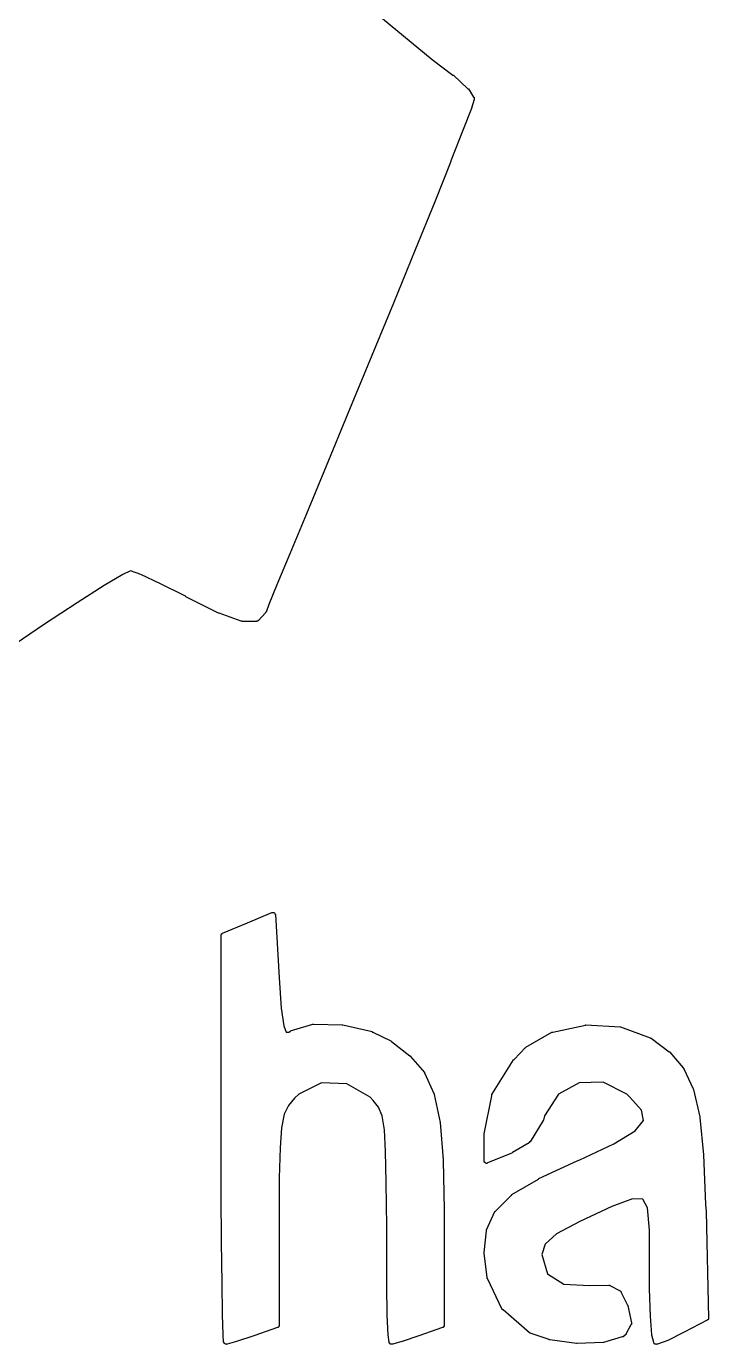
# Model space of a CAD drawing. Extents: x 122.8 to 186.2, y -119.4 to -70.3.
# Drawn here: x 181.773 to 183.091, y -112.034 to -109.487 of the extents above; entities that cross this region are included whole.
import ezdxf

# ---------------------------------------------------------------- set-up
doc = ezdxf.new("R2010")
doc.units = 0
doc.layers.add('BLACK', color=7, linetype='CONTINUOUS')

msp = doc.modelspace()

# ---------------------------------------------------------------- linework, layer by layer
at = {"layer": 'BLACK', "linetype": 'CONTINUOUS'}
for p, q in [((182.461, -109.472), (182.557, -109.551)), ((182.557, -109.551), (182.597, -109.581)), ((182.597, -109.581), (182.597, -109.581)), ((182.597, -109.581), (182.598, -109.581)), ((182.598, -109.581), (182.598, -109.581)), ((182.598, -109.581), (182.626, -109.608)), ((182.626, -109.608), (182.626, -109.608)), ((182.626, -109.608), (182.626, -109.608)), ((182.626, -109.608), (182.627, -109.608)), ((182.627, -109.608), (182.627, -109.608)), ((182.627, -109.608), (182.627, -109.608)), ((182.627, -109.608), (182.627, -109.608)), ((182.627, -109.608), (182.627, -109.608)), ((182.627, -109.608), (182.637, -109.624)), ((182.633, -109.646), (182.617, -109.686)), ((182.638, -109.628), (182.633, -109.645)), ((182.633, -109.645), (182.633, -109.645)), ((182.633, -109.645), (182.633, -109.646)), ((182.633, -109.646), (182.633, -109.646)), ((182.637, -109.624), (182.637, -109.624)), ((182.637, -109.624), (182.638, -109.624)), ((182.638, -109.624), (182.638, -109.625)), ((182.638, -109.625), (182.638, -109.625)), ((182.638, -109.625), (182.638, -109.625)), ((182.638, -109.625), (182.638, -109.625)), ((182.638, -109.625), (182.638, -109.625)), ((182.638, -109.625), (182.638, -109.626)), ((182.638, -109.626), (182.638, -109.626)), ((182.638, -109.626), (182.638, -109.626)), ((182.638, -109.626), (182.638, -109.626)), ((182.638, -109.626), (182.638, -109.627)), ((182.638, -109.627), (182.638, -109.627)), ((182.638, -109.627), (182.638, -109.627)), ((182.638, -109.627), (182.638, -109.627)), ((182.638, -109.627), (182.638, -109.628)), ((182.638, -109.628), (182.638, -109.628)), ((182.638, -109.628), (182.638, -109.628)), ((182.638, -109.628), (182.638, -109.628)), ((182.617, -109.686), (182.593, -109.747)), ((182.617, -109.686), (182.617, -109.686)), ((182.617, -109.686), (182.617, -109.686)), ((182.593, -109.748), (182.562, -109.826)), ((182.593, -109.747), (182.593, -109.748)), ((182.593, -109.748), (182.593, -109.748)), ((182.562, -109.826), (182.524, -109.919)), ((182.562, -109.826), (182.562, -109.826)), ((182.524, -109.919), (182.482, -110.022)), ((182.524, -109.919), (182.524, -109.919)), ((182.524, -109.919), (182.524, -109.919)), ((182.482, -110.022), (182.44, -110.123)), ((182.482, -110.022), (182.482, -110.022)), ((182.482, -110.022), (182.482, -110.022)), ((182.44, -110.123), (182.394, -110.235)), ((182.44, -110.123), (182.44, -110.123)), ((182.394, -110.235), (182.352, -110.337)), ((182.352, -110.337), (182.314, -110.429)), ((182.352, -110.337), (182.352, -110.337)), ((182.314, -110.429), (182.282, -110.506)), ((182.314, -110.429), (182.314, -110.429)), ((182.282, -110.506), (182.257, -110.566)), ((182.282, -110.506), (182.282, -110.506)), ((181.974, -110.539), (181.959, -110.546)), ((181.994, -110.546), (181.974, -110.539)), ((181.959, -110.546), (181.923, -110.567)), ((182.032, -110.564), (181.994, -110.546)), ((182.08, -110.588), (182.032, -110.564)), ((181.923, -110.567), (181.871, -110.601)), ((182.081, -110.589), (182.08, -110.588)), ((182.144, -110.621), (182.081, -110.589)), ((182.081, -110.589), (182.081, -110.589)), ((182.081, -110.589), (182.081, -110.589)), ((182.081, -110.589), (182.081, -110.589)), ((182.257, -110.566), (182.241, -110.604)), ((182.257, -110.566), (182.257, -110.566)), ((181.871, -110.601), (181.808, -110.642)), ((182.241, -110.604), (182.236, -110.619)), ((182.145, -110.621), (182.144, -110.621)), ((182.144, -110.621), (182.144, -110.621)), ((182.188, -110.636), (182.145, -110.621)), ((182.145, -110.621), (182.145, -110.621)), ((182.189, -110.636), (182.188, -110.636)), ((182.189, -110.637), (182.189, -110.636)), ((182.19, -110.637), (182.189, -110.637)), ((182.189, -110.637), (182.189, -110.637)), ((182.189, -110.637), (182.189, -110.637)), ((182.217, -110.637), (182.19, -110.637)), ((182.19, -110.637), (182.19, -110.637)), ((182.19, -110.637), (182.19, -110.637)), ((182.218, -110.637), (182.217, -110.637)), ((182.217, -110.637), (182.217, -110.637)), ((182.217, -110.637), (182.217, -110.637)), ((182.217, -110.637), (182.217, -110.637)), ((182.219, -110.636), (182.218, -110.636)), ((182.218, -110.636), (182.218, -110.637)), ((182.218, -110.637), (182.218, -110.637)), ((182.218, -110.637), (182.218, -110.637)), ((182.22, -110.636), (182.219, -110.636)), ((182.219, -110.636), (182.219, -110.636)), ((182.219, -110.636), (182.219, -110.636)), ((182.219, -110.636), (182.219, -110.636)), ((182.221, -110.635), (182.22, -110.635)), ((182.22, -110.635), (182.22, -110.635)), ((182.22, -110.635), (182.22, -110.636)), ((182.22, -110.636), (182.22, -110.636)), ((182.22, -110.636), (182.22, -110.636)), ((182.22, -110.636), (182.22, -110.636)), ((182.235, -110.62), (182.221, -110.635)), ((182.221, -110.635), (182.221, -110.635)), ((182.236, -110.619), (182.235, -110.619)), ((182.235, -110.619), (182.235, -110.62)), ((182.235, -110.62), (182.235, -110.62)), ((182.235, -110.62), (182.235, -110.62)), ((182.235, -110.62), (182.235, -110.62)), ((182.235, -110.62), (182.235, -110.62)), ((182.236, -110.619), (182.236, -110.619)), ((181.808, -110.642), (181.737, -110.69)), ((182.2, -111.219), (182.247, -111.199)), ((182.247, -111.199), (182.247, -111.199)), ((182.247, -111.199), (182.247, -111.199)), ((182.247, -111.199), (182.247, -111.199)), ((182.247, -111.199), (182.248, -111.199)), ((182.248, -111.199), (182.248, -111.199)), ((182.248, -111.199), (182.248, -111.199)), ((182.248, -111.199), (182.248, -111.199)), ((182.248, -111.199), (182.249, -111.199)), ((182.249, -111.199), (182.249, -111.199)), ((182.249, -111.199), (182.249, -111.199)), ((182.249, -111.199), (182.249, -111.199)), ((182.249, -111.199), (182.249, -111.199)), ((182.249, -111.199), (182.25, -111.199)), ((182.25, -111.199), (182.25, -111.199)), ((182.25, -111.199), (182.25, -111.199)), ((182.25, -111.199), (182.25, -111.199)), ((182.25, -111.199), (182.251, -111.199)), ((182.251, -111.199), (182.251, -111.199)), ((182.251, -111.199), (182.251, -111.199)), ((182.251, -111.199), (182.251, -111.199)), ((182.251, -111.199), (182.251, -111.199)), ((182.251, -111.199), (182.252, -111.2)), ((182.252, -111.2), (182.252, -111.2)), ((182.252, -111.2), (182.252, -111.2)), ((182.252, -111.2), (182.252, -111.2)), ((182.252, -111.2), (182.252, -111.2)), ((182.252, -111.2), (182.253, -111.201)), ((182.253, -111.201), (182.253, -111.201)), ((182.253, -111.201), (182.253, -111.201)), ((182.253, -111.201), (182.253, -111.201)), ((182.253, -111.201), (182.253, -111.201)), ((182.253, -111.201), (182.253, -111.202)), ((182.253, -111.202), (182.253, -111.202)), ((182.253, -111.202), (182.253, -111.202)), ((182.253, -111.202), (182.253, -111.202)), ((182.253, -111.202), (182.253, -111.202)), ((182.253, -111.202), (182.254, -111.203)), ((182.152, -111.239), (182.2, -111.219)), ((182.2, -111.219), (182.2, -111.219)), ((182.254, -111.203), (182.254, -111.203)), ((182.254, -111.203), (182.254, -111.203)), ((182.254, -111.203), (182.261, -111.325)), ((182.149, -111.243), (182.149, -111.242)), ((182.149, -111.242), (182.149, -111.242)), ((182.149, -111.242), (182.149, -111.242)), ((182.149, -111.242), (182.15, -111.242)), ((182.149, -111.641), (182.149, -111.243)), ((182.149, -111.243), (182.149, -111.243)), ((182.15, -111.241), (182.15, -111.24)), ((182.15, -111.24), (182.151, -111.24)), ((182.15, -111.242), (182.15, -111.241)), ((182.15, -111.241), (182.15, -111.241)), ((182.15, -111.241), (182.15, -111.241)), ((182.15, -111.241), (182.15, -111.241)), ((182.15, -111.241), (182.15, -111.241)), ((182.15, -111.241), (182.15, -111.241)), ((182.15, -111.241), (182.15, -111.241)), ((182.151, -111.24), (182.151, -111.239)), ((182.151, -111.239), (182.151, -111.239)), ((182.151, -111.239), (182.152, -111.239)), ((182.151, -111.24), (182.151, -111.24)), ((182.151, -111.24), (182.151, -111.24)), ((182.152, -111.239), (182.152, -111.239)), ((182.152, -111.239), (182.152, -111.239)), ((182.152, -111.239), (182.152, -111.239)), ((182.261, -111.325), (182.265, -111.384)), ((182.265, -111.384), (182.27, -111.418)), ((182.27, -111.418), (182.275, -111.43)), ((182.275, -111.43), (182.28, -111.43)), ((182.28, -111.43), (182.282, -111.429)), ((182.282, -111.429), (182.283, -111.429)), ((182.283, -111.428), (182.326, -111.415)), ((182.283, -111.429), (182.283, -111.428)), ((182.283, -111.428), (182.283, -111.428)), ((182.283, -111.428), (182.283, -111.428)), ((182.283, -111.429), (182.283, -111.429)), ((182.283, -111.429), (182.283, -111.429)), ((182.283, -111.429), (182.283, -111.429)), ((182.326, -111.415), (182.326, -111.415)), ((182.326, -111.415), (182.326, -111.415)), ((182.326, -111.415), (182.327, -111.415)), ((182.327, -111.415), (182.327, -111.415)), ((182.327, -111.415), (182.327, -111.415)), ((182.327, -111.415), (182.327, -111.415)), ((182.327, -111.415), (182.328, -111.415)), ((182.328, -111.415), (182.383, -111.416)), ((182.383, -111.416), (182.383, -111.416)), ((182.383, -111.416), (182.383, -111.416)), ((182.383, -111.416), (182.383, -111.416)), ((182.383, -111.416), (182.384, -111.416)), ((182.384, -111.416), (182.384, -111.416)), ((182.384, -111.416), (182.384, -111.416)), ((182.384, -111.416), (182.384, -111.416)), ((182.384, -111.416), (182.441, -111.429)), ((182.441, -111.429), (182.441, -111.429)), ((182.441, -111.429), (182.441, -111.429)), ((182.441, -111.429), (182.441, -111.43)), ((182.441, -111.43), (182.441, -111.43)), ((182.441, -111.43), (182.442, -111.43)), ((182.442, -111.43), (182.442, -111.43)), ((182.442, -111.43), (182.442, -111.43)), ((182.442, -111.43), (182.477, -111.447)), ((182.738, -111.459), (182.788, -111.43)), ((182.788, -111.43), (182.788, -111.43)), ((182.788, -111.43), (182.788, -111.43)), ((182.788, -111.43), (182.789, -111.43)), ((182.789, -111.43), (182.789, -111.43)), ((182.789, -111.43), (182.789, -111.43)), ((182.789, -111.43), (182.789, -111.43)), ((182.789, -111.43), (182.79, -111.43)), ((182.79, -111.43), (182.853, -111.417)), ((182.853, -111.417), (182.853, -111.416)), ((182.853, -111.416), (182.853, -111.416)), ((182.853, -111.416), (182.853, -111.416)), ((182.853, -111.416), (182.854, -111.416)), ((182.854, -111.416), (182.854, -111.416)), ((182.854, -111.416), (182.92, -111.42)), ((182.854, -111.416), (182.854, -111.416)), ((182.854, -111.416), (182.854, -111.416)), ((182.92, -111.42), (182.92, -111.42)), ((182.92, -111.42), (182.92, -111.42)), ((182.92, -111.42), (182.921, -111.42)), ((182.921, -111.42), (182.921, -111.42)), ((182.921, -111.42), (182.921, -111.42)), ((182.921, -111.42), (182.921, -111.42)), ((182.921, -111.42), (182.921, -111.42)), ((182.921, -111.42), (182.978, -111.441)), ((182.477, -111.447), (182.477, -111.447)), ((182.477, -111.447), (182.477, -111.447)), ((182.477, -111.447), (182.477, -111.447)), ((182.477, -111.447), (182.477, -111.447)), ((182.477, -111.447), (182.478, -111.448)), ((182.478, -111.448), (182.478, -111.448)), ((182.478, -111.448), (182.514, -111.476)), ((182.978, -111.441), (182.978, -111.441)), ((182.978, -111.441), (182.978, -111.441)), ((182.978, -111.441), (182.978, -111.441)), ((182.978, -111.441), (182.978, -111.441)), ((182.978, -111.441), (182.979, -111.442)), ((182.979, -111.442), (182.979, -111.442)), ((182.979, -111.442), (182.98, -111.442)), ((182.98, -111.442), (182.98, -111.442)), ((182.98, -111.442), (182.98, -111.442)), ((182.98, -111.442), (182.98, -111.442)), ((182.98, -111.442), (183.015, -111.468)), ((182.514, -111.476), (182.514, -111.476)), ((182.514, -111.476), (182.514, -111.476)), ((182.514, -111.476), (182.514, -111.476)), ((182.514, -111.476), (182.515, -111.476)), ((182.515, -111.476), (182.515, -111.477)), ((182.515, -111.477), (182.515, -111.477)), ((182.515, -111.477), (182.515, -111.477)), ((182.515, -111.477), (182.542, -111.508)), ((182.715, -111.483), (182.737, -111.46)), ((182.737, -111.46), (182.737, -111.46)), ((182.737, -111.46), (182.737, -111.46)), ((182.737, -111.46), (182.737, -111.46)), ((182.737, -111.46), (182.738, -111.46)), ((182.738, -111.46), (182.738, -111.459)), ((182.738, -111.459), (182.738, -111.459)), ((182.738, -111.46), (182.738, -111.46)), ((183.015, -111.468), (183.015, -111.468)), ((183.015, -111.468), (183.015, -111.468)), ((183.015, -111.468), (183.016, -111.468)), ((183.016, -111.468), (183.016, -111.469)), ((183.016, -111.469), (183.016, -111.469)), ((183.016, -111.469), (183.016, -111.469)), ((183.016, -111.469), (183.016, -111.469)), ((183.016, -111.469), (183.042, -111.499)), ((182.672, -111.551), (182.714, -111.484)), ((182.714, -111.484), (182.715, -111.483)), ((182.714, -111.484), (182.714, -111.484)), ((182.714, -111.484), (182.714, -111.484)), ((182.714, -111.484), (182.714, -111.484)), ((182.715, -111.483), (182.715, -111.483)), ((182.715, -111.483), (182.715, -111.483)), ((182.715, -111.483), (182.715, -111.483)), ((183.042, -111.499), (183.042, -111.499)), ((183.042, -111.499), (183.042, -111.5)), ((183.042, -111.5), (183.042, -111.5)), ((183.042, -111.5), (183.043, -111.5)), ((183.043, -111.5), (183.043, -111.5)), ((183.043, -111.5), (183.043, -111.5)), ((183.043, -111.5), (183.043, -111.501)), ((183.043, -111.501), (183.061, -111.54)), ((182.343, -111.528), (182.299, -111.55)), ((182.392, -111.53), (182.343, -111.528)), ((182.437, -111.556), (182.392, -111.53)), ((182.542, -111.508), (182.542, -111.508)), ((182.542, -111.508), (182.542, -111.509)), ((182.542, -111.509), (182.542, -111.509)), ((182.542, -111.509), (182.542, -111.509)), ((182.542, -111.509), (182.542, -111.509)), ((182.542, -111.509), (182.542, -111.509)), ((182.542, -111.509), (182.542, -111.509)), ((182.542, -111.509), (182.561, -111.55)), ((182.841, -111.528), (182.801, -111.55)), ((182.887, -111.527), (182.841, -111.528)), ((182.933, -111.55), (182.887, -111.527)), ((182.291, -111.558), (182.279, -111.572)), ((182.299, -111.55), (182.291, -111.558)), ((182.443, -111.562), (182.437, -111.556)), ((182.561, -111.55), (182.561, -111.55)), ((182.561, -111.55), (182.561, -111.55)), ((182.561, -111.55), (182.561, -111.55)), ((182.561, -111.55), (182.561, -111.55)), ((182.561, -111.55), (182.561, -111.551)), ((182.561, -111.551), (182.561, -111.551)), ((182.561, -111.551), (182.561, -111.551)), ((182.561, -111.551), (182.572, -111.605)), ((182.657, -111.627), (182.672, -111.553)), ((182.672, -111.552), (182.672, -111.551)), ((182.672, -111.553), (182.672, -111.552)), ((182.672, -111.552), (182.672, -111.552)), ((182.672, -111.552), (182.672, -111.552)), ((182.672, -111.552), (182.672, -111.552)), ((182.672, -111.553), (182.672, -111.553)), ((182.672, -111.553), (182.672, -111.553)), ((182.801, -111.55), (182.774, -111.592)), ((182.939, -111.556), (182.933, -111.55)), ((182.961, -111.581), (182.939, -111.556)), ((183.061, -111.54), (183.061, -111.54)), ((183.061, -111.54), (183.061, -111.54)), ((183.061, -111.54), (183.061, -111.54)), ((183.061, -111.54), (183.061, -111.54)), ((183.061, -111.54), (183.062, -111.541)), ((183.062, -111.541), (183.062, -111.541)), ((183.062, -111.541), (183.062, -111.541)), ((183.062, -111.541), (183.074, -111.594)), ((182.279, -111.572), (182.271, -111.589)), ((182.453, -111.575), (182.443, -111.562)), ((182.46, -111.592), (182.453, -111.575)), ((182.965, -111.601), (182.961, -111.581)), ((182.271, -111.589), (182.266, -111.615)), ((182.465, -111.619), (182.46, -111.592)), ((182.572, -111.605), (182.572, -111.605)), ((182.572, -111.605), (182.572, -111.605)), ((182.572, -111.605), (182.572, -111.605)), ((182.572, -111.605), (182.578, -111.677)), ((182.771, -111.601), (182.746, -111.642)), ((182.772, -111.6), (182.771, -111.6)), ((182.771, -111.6), (182.771, -111.6)), ((182.771, -111.6), (182.771, -111.6)), ((182.771, -111.6), (182.771, -111.601)), ((182.771, -111.601), (182.771, -111.601)), ((182.771, -111.601), (182.771, -111.601)), ((182.774, -111.592), (182.772, -111.6)), ((182.772, -111.6), (182.772, -111.6)), ((182.949, -111.621), (182.965, -111.601)), ((183.074, -111.594), (183.074, -111.594)), ((183.074, -111.594), (183.074, -111.595)), ((183.074, -111.595), (183.074, -111.595)), ((183.074, -111.595), (183.081, -111.667)), ((182.266, -111.615), (182.263, -111.654)), ((182.467, -111.66), (182.465, -111.619)), ((182.657, -111.628), (182.657, -111.627)), ((182.657, -111.627), (182.657, -111.627)), ((182.657, -111.679), (182.657, -111.628)), ((182.908, -111.646), (182.949, -111.621)), ((182.149, -111.743), (182.149, -111.641)), ((182.263, -111.654), (182.261, -111.712)), ((182.468, -111.721), (182.467, -111.66)), ((182.744, -111.644), (182.712, -111.663)), ((182.745, -111.643), (182.744, -111.643)), ((182.744, -111.643), (182.744, -111.643)), ((182.744, -111.643), (182.744, -111.643)), ((182.744, -111.643), (182.744, -111.644)), ((182.746, -111.642), (182.745, -111.642)), ((182.745, -111.642), (182.745, -111.642)), ((182.745, -111.642), (182.745, -111.642)), ((182.745, -111.642), (182.745, -111.643)), ((182.745, -111.643), (182.745, -111.643)), ((182.745, -111.643), (182.745, -111.643)), ((182.746, -111.642), (182.746, -111.642)), ((182.842, -111.677), (182.908, -111.646)), ((182.578, -111.677), (182.578, -111.677)), ((182.578, -111.677), (182.578, -111.677)), ((182.578, -111.677), (182.578, -111.678)), ((182.578, -111.678), (182.58, -111.773)), ((182.657, -111.68), (182.657, -111.679)), ((182.658, -111.681), (182.657, -111.68)), ((182.658, -111.682), (182.658, -111.681)), ((182.658, -111.681), (182.658, -111.681)), ((182.659, -111.682), (182.658, -111.682)), ((182.659, -111.683), (182.659, -111.682)), ((182.66, -111.683), (182.659, -111.683)), ((182.661, -111.684), (182.66, -111.683)), ((182.66, -111.683), (182.66, -111.683)), ((182.662, -111.684), (182.661, -111.684)), ((182.663, -111.684), (182.662, -111.684)), ((182.664, -111.683), (182.663, -111.684)), ((182.711, -111.664), (182.664, -111.683)), ((182.664, -111.683), (182.664, -111.683)), ((182.712, -111.663), (182.711, -111.664)), ((182.711, -111.664), (182.711, -111.664)), ((182.712, -111.663), (182.712, -111.663)), ((182.763, -111.713), (182.837, -111.679)), ((182.837, -111.679), (182.842, -111.677)), ((182.837, -111.679), (182.837, -111.679)), ((182.837, -111.679), (182.837, -111.679)), ((182.837, -111.679), (182.837, -111.679)), ((183.081, -111.667), (183.081, -111.667)), ((183.081, -111.667), (183.081, -111.667)), ((183.081, -111.667), (183.081, -111.667)), ((183.081, -111.667), (183.085, -111.763)), ((182.261, -111.712), (182.261, -111.792)), ((182.468, -111.721), (182.468, -111.721)), ((182.469, -111.806), (182.468, -111.721)), ((182.711, -111.744), (182.762, -111.714)), ((182.762, -111.714), (182.763, -111.713)), ((182.762, -111.714), (182.762, -111.714)), ((182.762, -111.714), (182.762, -111.714)), ((182.149, -111.744), (182.149, -111.743)), ((182.15, -111.836), (182.149, -111.744)), ((182.679, -111.776), (182.71, -111.745)), ((182.71, -111.745), (182.71, -111.745)), ((182.71, -111.745), (182.71, -111.745)), ((182.71, -111.745), (182.71, -111.745)), ((182.71, -111.745), (182.711, -111.745)), ((182.711, -111.745), (182.711, -111.744)), ((182.711, -111.745), (182.711, -111.745)), ((182.711, -111.745), (182.711, -111.745)), ((182.944, -111.752), (182.904, -111.767)), ((182.964, -111.753), (182.944, -111.752)), ((182.973, -111.77), (182.964, -111.753)), ((182.58, -111.773), (182.58, -111.773)), ((182.58, -111.773), (182.58, -111.773)), ((182.58, -111.773), (182.58, -111.773)), ((182.58, -111.773), (182.58, -111.791)), ((182.662, -111.812), (182.678, -111.777)), ((182.678, -111.777), (182.679, -111.776)), ((182.678, -111.777), (182.678, -111.777)), ((182.678, -111.777), (182.678, -111.777)), ((182.678, -111.777), (182.678, -111.777)), ((182.678, -111.777), (182.678, -111.777)), ((182.678, -111.777), (182.678, -111.777)), ((182.679, -111.776), (182.679, -111.776)), ((182.904, -111.767), (182.842, -111.796)), ((182.977, -111.813), (182.973, -111.77)), ((183.085, -111.763), (183.085, -111.763)), ((183.085, -111.763), (183.085, -111.763)), ((183.085, -111.763), (183.085, -111.763)), ((183.085, -111.763), (183.086, -111.777)), ((183.086, -111.777), (183.086, -111.777)), ((183.086, -111.777), (183.091, -111.983)), ((182.261, -111.792), (182.261, -111.997)), ((182.469, -111.849), (182.469, -111.806)), ((182.469, -111.806), (182.469, -111.806)), ((182.58, -111.791), (182.58, -111.791)), ((182.58, -111.791), (182.58, -111.997)), ((182.662, -111.813), (182.662, -111.812)), ((182.662, -111.812), (182.662, -111.812)), ((182.662, -111.814), (182.662, -111.813)), ((182.662, -111.813), (182.662, -111.813)), ((182.662, -111.813), (182.662, -111.813)), ((182.662, -111.813), (182.662, -111.813)), ((182.662, -111.813), (182.662, -111.813)), ((182.842, -111.796), (182.797, -111.82)), ((182.977, -111.882), (182.977, -111.813)), ((182.151, -111.915), (182.15, -111.836)), ((182.15, -111.836), (182.15, -111.836)), ((182.657, -111.856), (182.662, -111.814)), ((182.797, -111.82), (182.775, -111.84)), ((182.469, -111.92), (182.469, -111.849)), ((182.469, -111.849), (182.469, -111.849)), ((182.657, -111.857), (182.657, -111.856)), ((182.657, -111.856), (182.657, -111.856)), ((182.657, -111.856), (182.657, -111.856)), ((182.657, -111.856), (182.657, -111.856)), ((182.663, -111.904), (182.657, -111.857)), ((182.657, -111.857), (182.657, -111.857)), ((182.657, -111.857), (182.657, -111.857)), ((182.657, -111.857), (182.657, -111.857)), ((182.775, -111.84), (182.769, -111.86)), ((182.769, -111.86), (182.78, -111.897)), ((182.977, -111.925), (182.977, -111.882)), ((182.977, -111.882), (182.977, -111.882)), ((182.152, -111.976), (182.151, -111.915)), ((182.151, -111.915), (182.151, -111.915)), ((182.151, -111.915), (182.151, -111.915)), ((182.663, -111.905), (182.663, -111.904)), ((182.663, -111.904), (182.663, -111.904)), ((182.663, -111.906), (182.663, -111.905)), ((182.663, -111.905), (182.663, -111.905)), ((182.663, -111.905), (182.663, -111.905)), ((182.663, -111.905), (182.663, -111.905)), ((182.664, -111.906), (182.663, -111.906)), ((182.692, -111.966), (182.664, -111.906)), ((182.78, -111.897), (182.811, -111.917)), ((182.47, -111.977), (182.469, -111.92)), ((182.469, -111.92), (182.469, -111.92)), ((182.469, -111.92), (182.469, -111.92)), ((182.811, -111.917), (182.861, -111.92)), ((182.861, -111.92), (182.898, -111.919)), ((182.898, -111.919), (182.898, -111.919)), ((182.898, -111.919), (182.898, -111.919)), ((182.898, -111.919), (182.899, -111.919)), ((182.899, -111.919), (182.899, -111.919)), ((182.899, -111.919), (182.899, -111.919)), ((182.899, -111.919), (182.899, -111.919)), ((182.899, -111.919), (182.9, -111.919)), ((182.9, -111.919), (182.9, -111.919)), ((182.9, -111.919), (182.9, -111.919)), ((182.9, -111.919), (182.9, -111.92)), ((182.9, -111.92), (182.9, -111.92)), ((182.9, -111.92), (182.92, -111.93)), ((182.92, -111.93), (182.92, -111.93)), ((182.92, -111.93), (182.92, -111.93)), ((182.92, -111.93), (182.92, -111.93)), ((182.92, -111.93), (182.921, -111.931)), ((182.921, -111.931), (182.921, -111.931)), ((182.921, -111.931), (182.921, -111.931)), ((182.921, -111.931), (182.921, -111.931)), ((182.921, -111.931), (182.921, -111.931)), ((182.921, -111.931), (182.922, -111.932)), ((182.922, -111.932), (182.922, -111.932)), ((182.922, -111.932), (182.922, -111.932)), ((182.922, -111.932), (182.922, -111.932)), ((182.922, -111.932), (182.922, -111.932)), ((182.922, -111.932), (182.922, -111.933)), ((182.922, -111.933), (182.922, -111.933)), ((182.922, -111.933), (182.934, -111.958)), ((182.977, -111.926), (182.977, -111.925)), ((182.979, -111.979), (182.977, -111.926)), ((182.977, -111.926), (182.977, -111.926)), ((182.977, -111.926), (182.977, -111.926)), ((182.693, -111.966), (182.692, -111.966)), ((182.692, -111.966), (182.692, -111.966)), ((182.692, -111.966), (182.692, -111.966)), ((182.693, -111.967), (182.693, -111.966)), ((182.934, -111.958), (182.934, -111.958)), ((182.934, -111.958), (182.935, -111.958)), ((182.935, -111.958), (182.935, -111.959)), ((182.935, -111.959), (182.935, -111.959)), ((182.935, -111.959), (182.935, -111.959)), ((182.935, -111.959), (182.935, -111.959)), ((182.935, -111.959), (182.935, -111.959)), ((182.935, -111.959), (182.942, -111.992)), ((182.153, -112.015), (182.152, -111.976)), ((182.152, -111.976), (182.152, -111.976)), ((182.152, -111.976), (182.152, -111.976)), ((182.472, -112.015), (182.47, -111.977)), ((182.47, -111.977), (182.47, -111.977)), ((182.47, -111.977), (182.47, -111.977)), ((182.47, -111.977), (182.47, -111.977)), ((182.694, -111.967), (182.693, -111.967)), ((182.693, -111.967), (182.693, -111.967)), ((182.693, -111.967), (182.693, -111.967)), ((182.693, -111.967), (182.693, -111.967)), ((182.745, -112.011), (182.694, -111.967)), ((182.694, -111.967), (182.694, -111.967)), ((182.694, -111.967), (182.694, -111.967)), ((182.694, -111.967), (182.694, -111.967)), ((182.981, -112.015), (182.979, -111.979)), ((182.979, -111.979), (182.979, -111.979)), ((182.979, -111.979), (182.979, -111.979)), ((182.979, -111.979), (182.979, -111.979)), ((183.088, -111.987), (183.044, -112.01)), ((183.089, -111.987), (183.088, -111.987)), ((183.088, -111.987), (183.088, -111.987)), ((183.09, -111.986), (183.089, -111.986)), ((183.089, -111.986), (183.089, -111.987)), ((183.089, -111.987), (183.089, -111.987)), ((183.089, -111.987), (183.089, -111.987)), ((183.089, -111.987), (183.089, -111.987)), ((183.091, -111.985), (183.09, -111.985)), ((183.09, -111.985), (183.09, -111.985)), ((183.09, -111.985), (183.09, -111.985)), ((183.09, -111.985), (183.09, -111.986)), ((183.09, -111.986), (183.09, -111.986)), ((183.09, -111.986), (183.09, -111.986)), ((183.09, -111.986), (183.09, -111.986)), ((183.091, -111.983), (183.091, -111.983)), ((183.091, -111.983), (183.091, -111.983)), ((183.091, -111.983), (183.091, -111.983)), ((183.091, -111.983), (183.091, -111.984)), ((183.091, -111.984), (183.091, -111.984)), ((183.091, -111.984), (183.091, -111.984)), ((183.091, -111.984), (183.091, -111.984)), ((183.091, -111.984), (183.091, -111.985)), ((183.091, -111.985), (183.091, -111.985)), ((182.154, -112.029), (182.153, -112.015)), ((182.153, -112.015), (182.153, -112.015)), ((182.153, -112.015), (182.153, -112.015)), ((182.153, -112.015), (182.153, -112.015)), ((182.212, -112.017), (182.179, -112.028)), ((182.258, -112.001), (182.212, -112.017)), ((182.212, -112.017), (182.212, -112.017)), ((182.212, -112.017), (182.212, -112.017)), ((182.259, -112.001), (182.258, -112.001)), ((182.258, -112.001), (182.258, -112.001)), ((182.258, -112.001), (182.258, -112.001)), ((182.258, -112.001), (182.258, -112.001)), ((182.258, -112.001), (182.258, -112.001)), ((182.26, -112), (182.259, -112)), ((182.259, -112), (182.259, -112)), ((182.259, -112), (182.259, -112)), ((182.259, -112), (182.259, -112.001)), ((182.259, -112.001), (182.259, -112.001)), ((182.259, -112.001), (182.259, -112.001)), ((182.261, -111.998), (182.26, -111.999)), ((182.26, -111.999), (182.26, -111.999)), ((182.26, -111.999), (182.26, -111.999)), ((182.26, -111.999), (182.26, -111.999)), ((182.26, -111.999), (182.26, -111.999)), ((182.26, -111.999), (182.26, -112)), ((182.26, -112), (182.26, -112)), ((182.26, -112), (182.26, -112)), ((182.261, -111.997), (182.261, -111.997)), ((182.261, -111.997), (182.261, -111.997)), ((182.261, -111.997), (182.261, -111.997)), ((182.261, -111.997), (182.261, -111.998)), ((182.261, -111.998), (182.261, -111.998)), ((182.261, -111.998), (182.261, -111.998)), ((182.261, -111.998), (182.261, -111.998)), ((182.474, -112.029), (182.472, -112.015)), ((182.472, -112.015), (182.472, -112.015)), ((182.472, -112.015), (182.472, -112.015)), ((182.472, -112.015), (182.472, -112.015)), ((182.531, -112.017), (182.499, -112.028)), ((182.577, -112.001), (182.531, -112.017)), ((182.531, -112.017), (182.531, -112.017)), ((182.531, -112.017), (182.531, -112.017)), ((182.578, -112.001), (182.577, -112.001)), ((182.577, -112.001), (182.577, -112.001)), ((182.577, -112.001), (182.577, -112.001)), ((182.577, -112.001), (182.577, -112.001)), ((182.579, -112), (182.578, -112.001)), ((182.578, -112.001), (182.578, -112.001)), ((182.578, -112.001), (182.578, -112.001)), ((182.578, -112.001), (182.578, -112.001)), ((182.58, -111.999), (182.579, -111.999)), ((182.579, -111.999), (182.579, -112)), ((182.579, -112), (182.579, -112)), ((182.579, -112), (182.579, -112)), ((182.579, -112), (182.579, -112)), ((182.579, -112), (182.579, -112)), ((182.579, -112), (182.579, -112)), ((182.58, -111.997), (182.58, -111.997)), ((182.58, -111.997), (182.58, -111.997)), ((182.58, -111.997), (182.58, -111.997)), ((182.58, -111.997), (182.58, -111.997)), ((182.58, -111.997), (182.58, -111.998)), ((182.58, -111.998), (182.58, -111.998)), ((182.58, -111.998), (182.58, -111.998)), ((182.58, -111.998), (182.58, -111.998)), ((182.58, -111.998), (182.58, -111.999)), ((182.58, -111.999), (182.58, -111.999)), ((182.58, -111.999), (182.58, -111.999)), ((182.58, -111.999), (182.58, -111.999)), ((182.746, -112.011), (182.745, -112.011)), ((182.745, -112.011), (182.745, -112.011)), ((182.745, -112.011), (182.745, -112.011)), ((182.745, -112.011), (182.745, -112.011)), ((182.745, -112.011), (182.745, -112.011)), ((182.746, -112.012), (182.746, -112.011)), ((182.746, -112.011), (182.746, -112.011)), ((182.783, -112.024), (182.746, -112.012)), ((182.93, -112.016), (182.926, -112.019)), ((182.931, -112.015), (182.93, -112.015)), ((182.93, -112.015), (182.93, -112.016)), ((182.93, -112.016), (182.93, -112.016)), ((182.93, -112.016), (182.93, -112.016)), ((182.93, -112.016), (182.93, -112.016)), ((182.941, -111.996), (182.931, -112.014)), ((182.931, -112.014), (182.931, -112.014)), ((182.931, -112.014), (182.931, -112.015)), ((182.931, -112.015), (182.931, -112.015)), ((182.931, -112.015), (182.931, -112.015)), ((182.931, -112.015), (182.931, -112.015)), ((182.931, -112.015), (182.931, -112.015)), ((182.942, -111.995), (182.941, -111.995)), ((182.941, -111.995), (182.941, -111.996)), ((182.942, -111.992), (182.942, -111.992)), ((182.942, -111.992), (182.942, -111.993)), ((182.942, -111.993), (182.942, -111.993)), ((182.942, -111.993), (182.942, -111.993)), ((182.942, -111.993), (182.942, -111.993)), ((182.942, -111.993), (182.942, -111.994)), ((182.942, -111.994), (182.942, -111.994)), ((182.942, -111.994), (182.942, -111.994)), ((182.942, -111.994), (182.942, -111.994)), ((182.942, -111.994), (182.942, -111.995)), ((182.942, -111.995), (182.942, -111.995)), ((182.942, -111.995), (182.942, -111.995)), ((182.942, -111.995), (182.942, -111.995)), ((182.981, -112.016), (182.981, -112.015)), ((182.985, -112.03), (182.981, -112.016)), ((182.981, -112.016), (182.981, -112.016)), ((182.981, -112.016), (182.981, -112.016)), ((183.044, -112.01), (183.012, -112.026)), ((183.044, -112.01), (183.044, -112.01)), ((183.044, -112.01), (183.044, -112.01)), ((183.044, -112.01), (183.044, -112.01)), ((182.155, -112.03), (182.154, -112.029)), ((182.154, -112.029), (182.154, -112.029)), ((182.155, -112.031), (182.155, -112.03)), ((182.155, -112.03), (182.155, -112.03)), ((182.155, -112.03), (182.155, -112.03)), ((182.155, -112.03), (182.155, -112.03)), ((182.155, -112.032), (182.155, -112.031)), ((182.155, -112.031), (182.155, -112.031)), ((182.155, -112.031), (182.155, -112.031)), ((182.155, -112.031), (182.155, -112.031)), ((182.156, -112.032), (182.155, -112.032)), ((182.155, -112.032), (182.155, -112.032)), ((182.155, -112.032), (182.155, -112.032)), ((182.157, -112.033), (182.156, -112.032)), ((182.156, -112.032), (182.156, -112.032)), ((182.156, -112.032), (182.156, -112.032)), ((182.156, -112.032), (182.156, -112.032)), ((182.158, -112.033), (182.157, -112.033)), ((182.157, -112.033), (182.157, -112.033)), ((182.157, -112.033), (182.157, -112.033)), ((182.157, -112.033), (182.157, -112.033)), ((182.157, -112.033), (182.157, -112.033)), ((182.159, -112.033), (182.158, -112.033)), ((182.158, -112.033), (182.158, -112.033)), ((182.158, -112.033), (182.158, -112.033)), ((182.158, -112.033), (182.158, -112.033)), ((182.16, -112.034), (182.159, -112.033)), ((182.159, -112.033), (182.159, -112.033)), ((182.159, -112.033), (182.159, -112.033)), ((182.159, -112.033), (182.159, -112.033)), ((182.161, -112.033), (182.16, -112.033)), ((182.16, -112.033), (182.16, -112.033)), ((182.16, -112.033), (182.16, -112.034)), ((182.179, -112.028), (182.161, -112.033)), ((182.161, -112.033), (182.161, -112.033)), ((182.161, -112.033), (182.161, -112.033)), ((182.179, -112.028), (182.179, -112.028)), ((182.179, -112.028), (182.179, -112.028)), ((182.179, -112.028), (182.179, -112.028)), ((182.474, -112.03), (182.474, -112.029)), ((182.474, -112.031), (182.474, -112.03)), ((182.474, -112.03), (182.474, -112.03)), ((182.474, -112.03), (182.474, -112.03)), ((182.474, -112.03), (182.474, -112.03)), ((182.474, -112.03), (182.474, -112.03)), ((182.475, -112.031), (182.474, -112.031)), ((182.474, -112.031), (182.474, -112.031)), ((182.474, -112.031), (182.474, -112.031)), ((182.475, -112.032), (182.475, -112.031)), ((182.476, -112.032), (182.475, -112.032)), ((182.475, -112.032), (182.475, -112.032)), ((182.475, -112.032), (182.475, -112.032)), ((182.475, -112.032), (182.475, -112.032)), ((182.475, -112.032), (182.475, -112.032)), ((182.476, -112.033), (182.476, -112.032)), ((182.476, -112.032), (182.476, -112.032)), ((182.477, -112.033), (182.476, -112.033)), ((182.476, -112.033), (182.476, -112.033)), ((182.476, -112.033), (182.476, -112.033)), ((182.476, -112.033), (182.476, -112.033)), ((182.478, -112.033), (182.477, -112.033)), ((182.477, -112.033), (182.477, -112.033)), ((182.477, -112.033), (182.477, -112.033)), ((182.477, -112.033), (182.477, -112.033)), ((182.479, -112.033), (182.478, -112.033)), ((182.478, -112.033), (182.478, -112.033)), ((182.478, -112.033), (182.478, -112.033)), ((182.478, -112.033), (182.478, -112.033)), ((182.48, -112.033), (182.479, -112.033)), ((182.479, -112.033), (182.479, -112.034)), ((182.479, -112.034), (182.479, -112.033)), ((182.481, -112.033), (182.48, -112.033)), ((182.48, -112.033), (182.48, -112.033)), ((182.498, -112.028), (182.481, -112.033)), ((182.481, -112.033), (182.481, -112.033)), ((182.499, -112.028), (182.498, -112.028)), ((182.498, -112.028), (182.498, -112.028)), ((182.499, -112.028), (182.499, -112.028)), ((182.783, -112.025), (182.783, -112.024)), ((182.784, -112.025), (182.783, -112.025)), ((182.836, -112.032), (182.784, -112.025)), ((182.784, -112.025), (182.784, -112.025)), ((182.784, -112.025), (182.784, -112.025)), ((182.784, -112.025), (182.784, -112.025)), ((182.784, -112.025), (182.784, -112.025)), ((182.837, -112.032), (182.836, -112.032)), ((182.836, -112.032), (182.836, -112.032)), ((182.887, -112.03), (182.837, -112.032)), ((182.837, -112.032), (182.837, -112.032)), ((182.888, -112.03), (182.887, -112.03)), ((182.887, -112.03), (182.887, -112.03)), ((182.887, -112.03), (182.887, -112.03)), ((182.924, -112.019), (182.888, -112.03)), ((182.888, -112.03), (182.888, -112.03)), ((182.888, -112.03), (182.888, -112.03)), ((182.888, -112.03), (182.888, -112.03)), ((182.888, -112.03), (182.888, -112.03)), ((182.925, -112.019), (182.924, -112.019)), ((182.926, -112.019), (182.925, -112.019)), ((182.925, -112.019), (182.925, -112.019)), ((182.925, -112.019), (182.925, -112.019)), ((182.925, -112.019), (182.925, -112.019)), ((182.926, -112.019), (182.926, -112.019)), ((182.926, -112.019), (182.926, -112.019)), ((182.985, -112.031), (182.985, -112.03)), ((182.985, -112.03), (182.985, -112.03)), ((182.985, -112.03), (182.985, -112.03)), ((182.985, -112.03), (182.985, -112.03)), ((182.986, -112.031), (182.985, -112.031)), ((182.985, -112.031), (182.985, -112.031)), ((182.985, -112.031), (182.985, -112.031)), ((182.985, -112.031), (182.985, -112.031)), ((182.986, -112.032), (182.986, -112.031)), ((182.987, -112.033), (182.986, -112.032)), ((182.986, -112.032), (182.986, -112.032)), ((182.986, -112.032), (182.986, -112.032)), ((182.986, -112.032), (182.986, -112.032)), ((182.986, -112.032), (182.986, -112.032)), ((182.986, -112.032), (182.986, -112.032)), ((182.988, -112.033), (182.987, -112.033)), ((182.987, -112.033), (182.987, -112.033)), ((182.987, -112.033), (182.987, -112.033)), ((182.987, -112.033), (182.987, -112.033)), ((182.989, -112.033), (182.988, -112.033)), ((182.988, -112.033), (182.988, -112.033)), ((182.988, -112.033), (182.988, -112.033)), ((182.988, -112.033), (182.988, -112.033)), ((182.988, -112.033), (182.988, -112.033)), ((182.99, -112.034), (182.989, -112.033)), ((182.989, -112.033), (182.989, -112.033)), ((182.989, -112.033), (182.989, -112.033)), ((182.989, -112.033), (182.989, -112.033)), ((182.991, -112.033), (182.99, -112.033)), ((182.99, -112.033), (182.99, -112.033)), ((182.99, -112.033), (182.99, -112.033)), ((182.99, -112.033), (182.99, -112.034)), ((182.992, -112.033), (182.991, -112.033)), ((182.991, -112.033), (182.991, -112.033)), ((182.991, -112.033), (182.991, -112.033)), ((183.012, -112.026), (182.992, -112.033)), ((182.992, -112.033), (182.992, -112.033)), ((182.992, -112.033), (182.992, -112.033)), ((182.992, -112.033), (182.992, -112.033)), ((182.992, -112.033), (182.992, -112.033)), ((183.012, -112.026), (183.012, -112.026)), ((183.012, -112.026), (183.012, -112.026)), ((183.012, -112.026), (183.012, -112.026))]:
    msp.add_line(p, q, dxfattribs=at)

doc.saveas('drawing.dxf')
